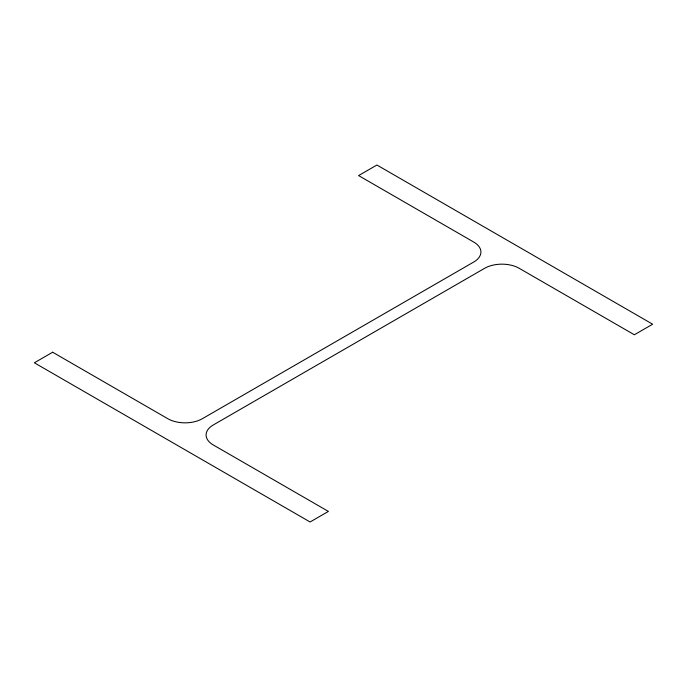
<?xml version="1.0" encoding="UTF-8"?>
<svg xmlns="http://www.w3.org/2000/svg" width="687" height="687" viewBox="0 0 687 687"><rect width="100%" height="100%" fill="white"/><g stroke="black" fill="none" stroke-linecap="round" stroke-linejoin="round"><path stroke-width="1.03" d="M52.65 352.225L34.35 362.788L310.086 521.983L328.395 511.42L213.228 444.927A24.414 14.101 0 0 1 213.228 424.995L484.653 268.291A24.414 14.101 0 0 1 519.183 268.291L634.35 334.775L652.65 324.212L376.914 165.017L358.605 175.58L473.772 242.073A24.414 14.101 0 0 1 473.772 262.005L202.347 418.709A24.414 14.101 0 0 1 167.817 418.709L52.65 352.225"/></g></svg>
